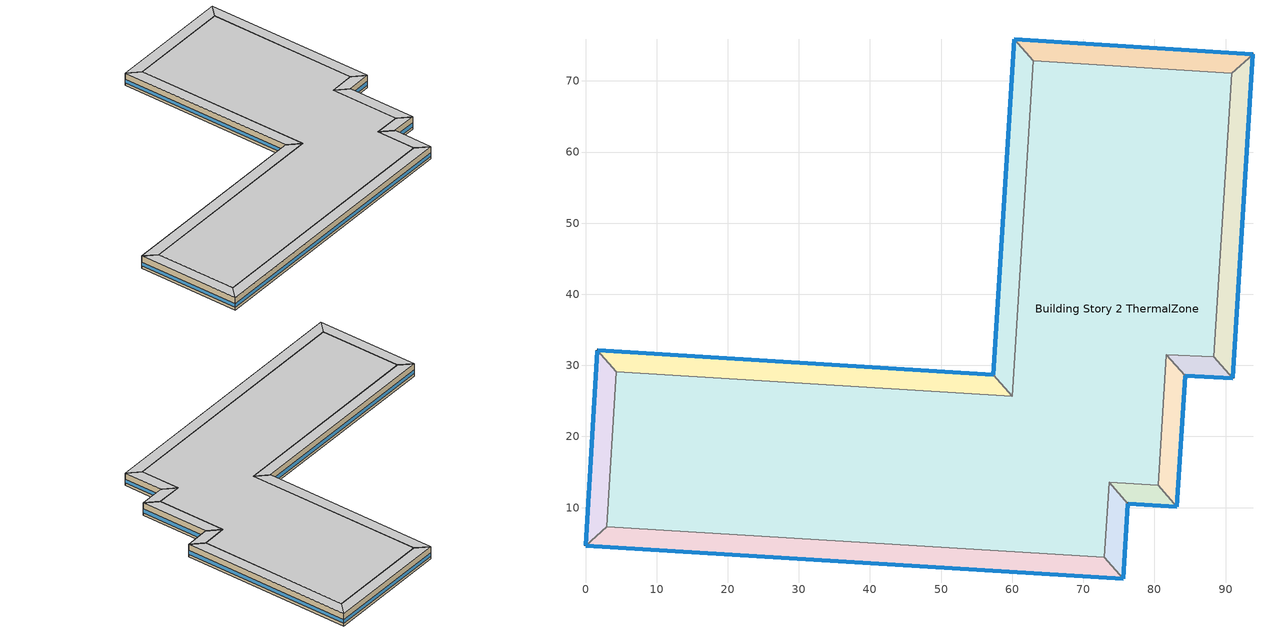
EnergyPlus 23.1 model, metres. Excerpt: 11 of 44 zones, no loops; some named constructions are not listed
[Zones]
Building Story 2 ThermalZone
 floor adiabatic (Typical Interior Ceiling): 90.86,71.1 88.35,31.19 81.66,31.53 80.51,13.11 73.64,13.55 72.97,3 3,7.31 4.32,29.1 60.01,25.66 62.93,72.85 z3.6
 wall adiabatic (Typical Interior Wall): 88.35,31.19 90.86,71.1 62.93,72.85 60.01,25.66 4.32,29.1 3,7.31 72.97,3 73.64,13.55 80.51,13.11 81.66,31.53 88.35,31.19 z3.6:7.2
 ceiling adiabatic (Typical Interior Floor): 62.93,72.85 60.01,25.66 4.32,29.1 3,7.31 72.97,3 73.64,13.55 80.51,13.11 81.66,31.53 88.35,31.19 90.86,71.1 z7.2
Building Story 2 ThermalZone 1
 floor adiabatic (Typical Interior Ceiling): 93.86,73.74 91.02,28.21 88.35,31.19 90.86,71.1 z3.6
 wall outside (Typical Insulated Steel Framed Exterior Wall R-20.41): 91.02,28.21 93.86,73.74 z3.6:7.2
 wall adiabatic (Typical Interior Wall): 93.86,73.74 90.86,71.1 88.35,31.19 91.02,28.21 z3.6:7.2
 window (U 0.48 SHGC 0.40 Dbl Ref-D Clr 6mm/13mm): 91.02,28.24 93.86,73.72 z4.36:5.44
 ceiling adiabatic (Typical Interior Floor): 90.86,71.1 88.35,31.19 91.02,28.21 93.86,73.74 z7.2
Building Story 2 ThermalZone 10
 floor adiabatic (Typical Interior Floor): 60.29,75.85 93.86,73.74 90.86,71.1 62.93,72.85 z3.6
 wall outside (Typical Insulated Steel Framed Exterior Wall R-20.41): 93.86,73.74 60.29,75.85 z3.6:7.2
 wall adiabatic (Typical Interior Wall): 60.29,75.85 62.93,72.85 90.86,71.1 93.86,73.74 z3.6:7.2
 window (U 0.48 SHGC 0.40 Dbl Ref-D Clr 6mm/13mm): 93.84,73.75 60.31,75.85 z4.36:5.44
 ceiling adiabatic (Typical Interior Ceiling): 62.93,72.85 90.86,71.1 93.86,73.74 60.29,75.85 z7.2
Building Story 2 ThermalZone 2
 floor adiabatic (Typical Interior Ceiling): 91.02,28.21 84.32,28.54 81.66,31.53 88.35,31.19 z3.6
 wall outside (Typical Insulated Steel Framed Exterior Wall R-20.41): 84.32,28.54 91.02,28.21 z3.6:7.2
 wall adiabatic (Typical Interior Wall): 91.02,28.21 88.35,31.19 81.66,31.53 84.32,28.54 z3.6:7.2
 window (U 0.48 SHGC 0.40 Dbl Ref-D Clr 6mm/13mm): 84.34,28.54 90.99,28.21 z4.36:5.45
 ceiling adiabatic (Typical Interior Floor): 88.35,31.19 81.66,31.53 84.32,28.54 91.02,28.21 z7.2
Building Story 2 ThermalZone 3
 floor adiabatic (Typical Interior Ceiling): 84.32,28.54 83.15,10.11 80.51,13.11 81.66,31.53 z3.6
 wall outside (Typical Insulated Steel Framed Exterior Wall R-20.41): 83.15,10.11 84.32,28.54 z3.6:7.2
 wall adiabatic (Typical Interior Wall): 84.32,28.54 81.66,31.53 80.51,13.11 83.15,10.11 z3.6:7.2
 window (U 0.48 SHGC 0.40 Dbl Ref-D Clr 6mm/13mm): 83.15,10.13 84.32,28.52 z4.36:5.44
 ceiling adiabatic (Typical Interior Ceiling): 81.66,31.53 80.51,13.11 83.15,10.11 84.32,28.54 z7.2
Building Story 2 ThermalZone 4
 floor adiabatic (Typical Interior Floor): 83.15,10.11 76.28,10.55 73.64,13.55 80.51,13.11 z3.6
 wall outside (Typical Insulated Steel Framed Exterior Wall R-20.41): 76.28,10.55 83.15,10.11 z3.6:7.2
 wall adiabatic (Typical Interior Wall): 83.15,10.11 80.51,13.11 73.64,13.55 76.28,10.55 z3.6:7.2
 window (U 0.48 SHGC 0.40 Dbl Ref-D Clr 6mm/13mm): 76.31,10.55 83.12,10.11 z4.36:5.45
 ceiling adiabatic (Typical Interior Ceiling): 80.51,13.11 73.64,13.55 76.28,10.55 83.15,10.11 z7.2
Building Story 2 ThermalZone 5
 floor adiabatic (Typical Interior Floor): 76.28,10.55 75.61,0 72.97,3 73.64,13.55 z3.6
 wall outside (Typical Insulated Steel Framed Exterior Wall R-20.41): 75.61,0 76.28,10.55 z3.6:7.2
 wall adiabatic (Typical Interior Wall): 76.28,10.55 73.64,13.55 72.97,3 75.61,0 z3.6:7.2
 window (U 0.48 SHGC 0.40 Dbl Ref-D Clr 6mm/13mm): 75.61,0.03 76.28,10.53 z4.36:5.45
 ceiling adiabatic (Typical Interior Ceiling): 73.64,13.55 72.97,3 75.61,0 76.28,10.55 z7.2
Building Story 2 ThermalZone 6
 floor adiabatic (Typical Interior Floor): 75.61,0 0,4.66 3,7.31 72.97,3 z3.6
 wall outside (Typical Insulated Steel Framed Exterior Wall R-20.41): 0,4.66 75.61,0 z3.6:7.2
 wall adiabatic (Typical Interior Wall): 75.61,0 72.97,3 3,7.31 0,4.66 z3.6:7.2
 window (U 0.48 SHGC 0.40 Dbl Ref-D Clr 6mm/13mm): 0.03,4.66 75.59,0 z4.36:5.44
 ceiling adiabatic (Typical Interior Ceiling): 72.97,3 3,7.31 0,4.66 75.61,0 z7.2
Building Story 2 ThermalZone 7
 floor adiabatic (Typical Interior Floor): 0,4.66 1.67,32.1 4.32,29.1 3,7.31 z3.6
 wall outside (Typical Insulated Steel Framed Exterior Wall R-20.41): 1.67,32.1 0,4.66 z3.6:7.2
 wall adiabatic (Typical Interior Wall): 0,4.66 3,7.31 4.32,29.1 1.67,32.1 z3.6:7.2
 window (U 0.48 SHGC 0.40 Dbl Ref-D Clr 6mm/13mm): 1.67,32.07 0,4.69 z4.36:5.44
 ceiling adiabatic (Typical Interior Ceiling): 3,7.31 4.32,29.1 1.67,32.1 0,4.66 z7.2
Building Story 2 ThermalZone 8
 floor adiabatic (Typical Interior Floor): 1.67,32.1 57.36,28.65 60.01,25.66 4.32,29.1 z3.6
 wall outside (Typical Insulated Steel Framed Exterior Wall R-20.41): 57.36,28.65 1.67,32.1 z3.6:7.2
 wall adiabatic (Typical Interior Wall): 1.67,32.1 4.32,29.1 60.01,25.66 57.36,28.65 z3.6:7.2
 window (U 0.48 SHGC 0.40 Dbl Ref-D Clr 6mm/13mm): 57.33,28.66 1.7,32.09 z4.36:5.44
 ceiling adiabatic (Typical Interior Ceiling): 4.32,29.1 60.01,25.66 57.36,28.65 1.67,32.1 z7.2
Building Story 2 ThermalZone 9
 floor adiabatic (Typical Interior Floor): 57.36,28.65 60.29,75.85 62.93,72.85 60.01,25.66 z3.6
 wall outside (Typical Insulated Steel Framed Exterior Wall R-20.41): 60.29,75.85 57.36,28.65 z3.6:7.2
 wall adiabatic (Typical Interior Wall): 57.36,28.65 60.01,25.66 62.93,72.85 60.29,75.85 z3.6:7.2
 window (U 0.48 SHGC 0.40 Dbl Ref-D Clr 6mm/13mm): 60.29,75.83 57.36,28.68 z4.36:5.44
 ceiling adiabatic (Typical Interior Ceiling): 60.01,25.66 62.93,72.85 60.29,75.85 57.36,28.65 z7.2
[Material] Thermal Absorptance=0.9; Solar Absorptance=0.7
Name | Roughness | Thickness {m} | Conductivity {W/m-K} | Density {kg/m3} | Specific Heat {J/kg-K} | Visible Absorptance
100mm Normalweight concrete floor | MediumRough | 0.1016 | 2.31045 | 2322 | 832.557 | 0.7
25mm Stucco | Smooth | 0.0254 | 0.72 | 1856 | 840 | 0.7
5/8 in. Gypsum Board | MediumSmooth | 0.0159 | 0.16 | 800 | 1090 | 0.7
G01 13mm gypsum board | Smooth | 0.0127 | 0.160031 | 800.001 | 1090.73 | 0.5
[Material:NoMass] Roughness=Smooth; Thermal Absorptance=0.9; Solar Absorptance=0.7
Name | Thermal Resistance {m2-K/W} | Visible Absorptance
CP02 CARPET PAD | 0.21648 | 0.8
Typical Insulation R-18.23 | 3.21036 | 0.7
[WindowMaterial:Gas]
AIR 13MM: Gas Type=Air; Thickness {m}=0.0127
[WindowMaterial:Glazing] Optical Data Type=SpectralAverage; Thickness {m}=0.006; Infrared Transmittance at Normal Incidence=0; Front Side Infrared Hemispherical Emissivity=0.84; Conductivity {W/m-K}=0.9; Dirt Correction Factor for Solar and Visible Transmittance=1; Solar Diffusing=No
Name | Solar Transmittance at Normal Incidence | Front Side Solar Reflectance at Normal Incidence | Back Side Solar Reflectance at Normal Incidence | Visible Transmittance at Normal Incidence | Front Side Visible Reflectance at Normal Incidence | Back Side Visible Reflectance at Normal Incidence | Back Side Infrared Hemispherical Emissivity
CLEAR 6MM | 0.775 | 0.071 | 0.071 | 0.881 | 0.08 | 0.08 | 0.84
REF D CLEAR 6MM | 0.429 | 0.308 | 0.379 | 0.334 | 0.453 | 0.505 | 0.82
[Construction]
Typical Insulated Steel Framed Exterior Wall R-20.41: 25mm Stucco, 5/8 in. Gypsum Board, Typical Insulation R-18.23, 5/8 in. Gypsum Board
Typical Interior Ceiling: CP02 CARPET PAD, 100mm Normalweight concrete floor
Typical Interior Floor: 100mm Normalweight concrete floor, CP02 CARPET PAD
Typical Interior Wall: G01 13mm gypsum board, G01 13mm gypsum board
U 0.48 SHGC 0.40 Dbl Ref-D Clr 6mm/13mm: REF D CLEAR 6MM, AIR 13MM, CLEAR 6MM
[Zone] Multiplier=1; Part of Total Floor Area=Yes
Building Story 2 ThermalZone; Building Story 2 ThermalZone 1; Building Story 2 ThermalZone 10; Building Story 2 ThermalZone 2; Building Story 2 ThermalZone 3; Building Story 2 ThermalZone 4; Building Story 2 ThermalZone 5; Building Story 2 ThermalZone 6; Building Story 2 ThermalZone 7; Building Story 2 ThermalZone 8; Building Story 2 ThermalZone 9
[Space] Space Type=Story Mid Blended Space Type
Name | Zone
Building Story 2 Space | Building Story 2 ThermalZone
Building Story 2 Space 1 | Building Story 2 ThermalZone 1
Building Story 2 Space 10 | Building Story 2 ThermalZone 10
Building Story 2 Space 2 | Building Story 2 ThermalZone 2
Building Story 2 Space 3 | Building Story 2 ThermalZone 3
Building Story 2 Space 4 | Building Story 2 ThermalZone 4
Building Story 2 Space 5 | Building Story 2 ThermalZone 5
Building Story 2 Space 6 | Building Story 2 ThermalZone 6
Building Story 2 Space 7 | Building Story 2 ThermalZone 7
Building Story 2 Space 8 | Building Story 2 ThermalZone 8
Building Story 2 Space 9 | Building Story 2 ThermalZone 9
[InternalMass] Construction=InteriorFurnishings 1
Name | Zone or ZoneList | Space or SpaceList | Surface Area {m2}
Building Story 2 Space SecondarySchool Classroom A  - Story Mid Mass; Building Story 2 Space SecondarySchool Classroom C  - Story Mid Mass | Building Story 2 ThermalZone | Building Story 2 Space | 1253.09
Building Story 2 Space 5 SecondarySchool Classroom A  - Story Mid Mass; Building Story 2 Space 5 SecondarySchool Classroom C  - Story Mid Mass | Building Story 2 ThermalZone 5 | Building Story 2 Space 5 | 13.0127
Building Story 2 Space 6 SecondarySchool Classroom A  - Story Mid Mass; Building Story 2 Space 6 SecondarySchool Classroom C  - Story Mid Mass | Building Story 2 ThermalZone 6 | Building Story 2 Space 6 | 89.7706
Building Story 2 Space 1 SecondarySchool Classroom A  - Story Mid Mass; Building Story 2 Space 1 SecondarySchool Classroom C  - Story Mid Mass | Building Story 2 ThermalZone 1 | Building Story 2 Space 1 | 52.8293
Building Story 2 Space 8 SecondarySchool Classroom A  - Story Mid Mass; Building Story 2 Space 8 SecondarySchool Classroom C  - Story Mid Mass | Building Story 2 ThermalZone 8 | Building Story 2 Space 8 | 68.6206
Building Story 2 Space 2 SecondarySchool Classroom A  - Story Mid Mass; Building Story 2 Space 2 SecondarySchool Classroom C  - Story Mid Mass | Building Story 2 ThermalZone 2 | Building Story 2 Space 2 | 8.30358
Building Story 2 Space 3 SecondarySchool Classroom A  - Story Mid Mass; Building Story 2 Space 3 SecondarySchool Classroom C  - Story Mid Mass | Building Story 2 ThermalZone 3 | Building Story 2 Space 3 | 22.7716
Building Story 2 Space 4 SecondarySchool Classroom A  - Story Mid Mass; Building Story 2 Space 4 SecondarySchool Classroom C  - Story Mid Mass | Building Story 2 ThermalZone 4 | Building Story 2 Space 4 | 8.45963
Building Story 2 Space 7 SecondarySchool Classroom A  - Story Mid Mass; Building Story 2 Space 7 SecondarySchool Classroom C  - Story Mid Mass | Building Story 2 ThermalZone 7 | Building Story 2 Space 7 | 30.3287
Building Story 2 Space 9 SecondarySchool Classroom A  - Story Mid Mass; Building Story 2 Space 9 SecondarySchool Classroom C  - Story Mid Mass | Building Story 2 ThermalZone 9 | Building Story 2 Space 9 | 58.1688
Building Story 2 Space 10 SecondarySchool Classroom A  - Story Mid Mass; Building Story 2 Space 10 SecondarySchool Classroom C  - Story Mid Mass | Building Story 2 ThermalZone 10 | Building Story 2 Space 10 | 37.9036
Building Story 2 Space SecondarySchool Classroom A end_a - Story Mid Mass; Building Story 2 Space SecondarySchool Classroom C end_a - Story Mid Mass | Building Story 2 ThermalZone | Building Story 2 Space | 102.623
Building Story 2 Space 5 SecondarySchool Classroom A end_a - Story Mid Mass; Building Story 2 Space 5 SecondarySchool Classroom C end_a - Story Mid Mass | Building Story 2 ThermalZone 5 | Building Story 2 Space 5 | 1.06568
Building Story 2 Space 6 SecondarySchool Classroom A end_a - Story Mid Mass; Building Story 2 Space 6 SecondarySchool Classroom C end_a - Story Mid Mass | Building Story 2 ThermalZone 6 | Building Story 2 Space 6 | 7.3518
Building Story 2 Space 1 SecondarySchool Classroom A end_a - Story Mid Mass; Building Story 2 Space 1 SecondarySchool Classroom C end_a - Story Mid Mass | Building Story 2 ThermalZone 1 | Building Story 2 Space 1 | 4.32648
Building Story 2 Space 8 SecondarySchool Classroom A end_a - Story Mid Mass; Building Story 2 Space 8 SecondarySchool Classroom C end_a - Story Mid Mass | Building Story 2 ThermalZone 8 | Building Story 2 Space 8 | 5.61972
Building Story 2 Space 2 SecondarySchool Classroom A end_a - Story Mid Mass; Building Story 2 Space 2 SecondarySchool Classroom C end_a - Story Mid Mass | Building Story 2 ThermalZone 2 | Building Story 2 Space 2 | 0.680026
Building Story 2 Space 3 SecondarySchool Classroom A end_a - Story Mid Mass; Building Story 2 Space 3 SecondarySchool Classroom C end_a - Story Mid Mass | Building Story 2 ThermalZone 3 | Building Story 2 Space 3 | 1.86489
Building Story 2 Space 4 SecondarySchool Classroom A end_a - Story Mid Mass; Building Story 2 Space 4 SecondarySchool Classroom C end_a - Story Mid Mass | Building Story 2 ThermalZone 4 | Building Story 2 Space 4 | 0.692805
Building Story 2 Space 7 SecondarySchool Classroom A end_a - Story Mid Mass; Building Story 2 Space 7 SecondarySchool Classroom C end_a - Story Mid Mass | Building Story 2 ThermalZone 7 | Building Story 2 Space 7 | 2.48378
Building Story 2 Space 9 SecondarySchool Classroom A end_a - Story Mid Mass; Building Story 2 Space 9 SecondarySchool Classroom C end_a - Story Mid Mass | Building Story 2 ThermalZone 9 | Building Story 2 Space 9 | 4.76376
Building Story 2 Space 10 SecondarySchool Classroom A end_a - Story Mid Mass; Building Story 2 Space 10 SecondarySchool Classroom C end_a - Story Mid Mass | Building Story 2 ThermalZone 10 | Building Story 2 Space 10 | 3.10413
Building Story 2 Space SecondarySchool Corridor B  - Story Mid Mass | Building Story 2 ThermalZone | Building Story 2 Space | 1766.94
Building Story 2 Space 5 SecondarySchool Corridor B  - Story Mid Mass | Building Story 2 ThermalZone 5 | Building Story 2 Space 5 | 18.3487
Building Story 2 Space 6 SecondarySchool Corridor B  - Story Mid Mass | Building Story 2 ThermalZone 6 | Building Story 2 Space 6 | 126.582
Building Story 2 Space 1 SecondarySchool Corridor B  - Story Mid Mass | Building Story 2 ThermalZone 1 | Building Story 2 Space 1 | 74.4926
Building Story 2 Space 8 SecondarySchool Corridor B  - Story Mid Mass | Building Story 2 ThermalZone 8 | Building Story 2 Space 8 | 96.7593
Building Story 2 Space 2 SecondarySchool Corridor B  - Story Mid Mass | Building Story 2 ThermalZone 2 | Building Story 2 Space 2 | 11.7086
Building Story 2 Space 3 SecondarySchool Corridor B  - Story Mid Mass | Building Story 2 ThermalZone 3 | Building Story 2 Space 3 | 32.1093
Building Story 2 Space 4 SecondarySchool Corridor B  - Story Mid Mass | Building Story 2 ThermalZone 4 | Building Story 2 Space 4 | 11.9286
Building Story 2 Space 7 SecondarySchool Corridor B  - Story Mid Mass | Building Story 2 ThermalZone 7 | Building Story 2 Space 7 | 42.7653
Building Story 2 Space 9 SecondarySchool Corridor B  - Story Mid Mass | Building Story 2 ThermalZone 9 | Building Story 2 Space 9 | 82.0217
Building Story 2 Space 10 SecondarySchool Corridor B  - Story Mid Mass | Building Story 2 ThermalZone 10 | Building Story 2 Space 10 | 53.4465
Building Story 2 Space SecondarySchool Corridor B end_a - Story Mid Mass | Building Story 2 ThermalZone | Building Story 2 Space | 144.705
Building Story 2 Space 5 SecondarySchool Corridor B end_a - Story Mid Mass | Building Story 2 ThermalZone 5 | Building Story 2 Space 5 | 1.50267
Building Story 2 Space 6 SecondarySchool Corridor B end_a - Story Mid Mass | Building Story 2 ThermalZone 6 | Building Story 2 Space 6 | 10.3665
Building Story 2 Space 1 SecondarySchool Corridor B end_a - Story Mid Mass | Building Story 2 ThermalZone 1 | Building Story 2 Space 1 | 6.1006
Building Story 2 Space 8 SecondarySchool Corridor B end_a - Story Mid Mass | Building Story 2 ThermalZone 8 | Building Story 2 Space 8 | 7.92415
Building Story 2 Space 2 SecondarySchool Corridor B end_a - Story Mid Mass | Building Story 2 ThermalZone 2 | Building Story 2 Space 2 | 0.958879
Building Story 2 Space 3 SecondarySchool Corridor B end_a - Story Mid Mass | Building Story 2 ThermalZone 3 | Building Story 2 Space 3 | 2.62961
Building Story 2 Space 4 SecondarySchool Corridor B end_a - Story Mid Mass | Building Story 2 ThermalZone 4 | Building Story 2 Space 4 | 0.976898
Building Story 2 Space 7 SecondarySchool Corridor B end_a - Story Mid Mass | Building Story 2 ThermalZone 7 | Building Story 2 Space 7 | 3.50229
Building Story 2 Space 9 SecondarySchool Corridor B end_a - Story Mid Mass | Building Story 2 ThermalZone 9 | Building Story 2 Space 9 | 6.7172
Building Story 2 Space 10 SecondarySchool Corridor B end_a - Story Mid Mass | Building Story 2 ThermalZone 10 | Building Story 2 Space 10 | 4.37702
Building Story 2 Space SecondarySchool Gym A  - Story Mid Mass; Building Story 2 Space SecondarySchool Gym C  - Story Mid Mass | Building Story 2 ThermalZone | Building Story 2 Space | 71.8871
Building Story 2 Space 5 SecondarySchool Gym A  - Story Mid Mass; Building Story 2 Space 5 SecondarySchool Gym C  - Story Mid Mass | Building Story 2 ThermalZone 5 | Building Story 2 Space 5 | 0.746507
Building Story 2 Space 6 SecondarySchool Gym A  - Story Mid Mass; Building Story 2 Space 6 SecondarySchool Gym C  - Story Mid Mass | Building Story 2 ThermalZone 6 | Building Story 2 Space 6 | 5.14993
Building Story 2 Space 1 SecondarySchool Gym A  - Story Mid Mass; Building Story 2 Space 1 SecondarySchool Gym C  - Story Mid Mass | Building Story 2 ThermalZone 1 | Building Story 2 Space 1 | 3.03069
Building Story 2 Space 8 SecondarySchool Gym A  - Story Mid Mass; Building Story 2 Space 8 SecondarySchool Gym C  - Story Mid Mass | Building Story 2 ThermalZone 8 | Building Story 2 Space 8 | 3.9366
Building Story 2 Space 2 SecondarySchool Gym A  - Story Mid Mass; Building Story 2 Space 2 SecondarySchool Gym C  - Story Mid Mass | Building Story 2 ThermalZone 2 | Building Story 2 Space 2 | 0.476357
Building Story 2 Space 3 SecondarySchool Gym A  - Story Mid Mass; Building Story 2 Space 3 SecondarySchool Gym C  - Story Mid Mass | Building Story 2 ThermalZone 3 | Building Story 2 Space 3 | 1.30635
Building Story 2 Space 4 SecondarySchool Gym A  - Story Mid Mass; Building Story 2 Space 4 SecondarySchool Gym C  - Story Mid Mass | Building Story 2 ThermalZone 4 | Building Story 2 Space 4 | 0.485309
Building Story 2 Space 7 SecondarySchool Gym A  - Story Mid Mass; Building Story 2 Space 7 SecondarySchool Gym C  - Story Mid Mass | Building Story 2 ThermalZone 7 | Building Story 2 Space 7 | 1.73989
Building Story 2 Space 9 SecondarySchool Gym A  - Story Mid Mass; Building Story 2 Space 9 SecondarySchool Gym C  - Story Mid Mass | Building Story 2 ThermalZone 9 | Building Story 2 Space 9 | 3.33701
Building Story 2 Space 10 SecondarySchool Gym A  - Story Mid Mass; Building Story 2 Space 10 SecondarySchool Gym C  - Story Mid Mass | Building Story 2 ThermalZone 10 | Building Story 2 Space 10 | 2.17444
Building Story 2 Space SecondarySchool Gym A end_b - Story Mid Mass; Building Story 2 Space SecondarySchool Gym C end_b - Story Mid Mass | Building Story 2 ThermalZone | Building Story 2 Space | 31.8801
Building Story 2 Space 5 SecondarySchool Gym A end_b - Story Mid Mass; Building Story 2 Space 5 SecondarySchool Gym C end_b - Story Mid Mass | Building Story 2 ThermalZone 5 | Building Story 2 Space 5 | 0.331057
Building Story 2 Space 6 SecondarySchool Gym A end_b - Story Mid Mass; Building Story 2 Space 6 SecondarySchool Gym C end_b - Story Mid Mass | Building Story 2 ThermalZone 6 | Building Story 2 Space 6 | 2.28386
Building Story 2 Space 1 SecondarySchool Gym A end_b - Story Mid Mass; Building Story 2 Space 1 SecondarySchool Gym C end_b - Story Mid Mass | Building Story 2 ThermalZone 1 | Building Story 2 Space 1 | 1.34403
Building Story 2 Space 8 SecondarySchool Gym A end_b - Story Mid Mass; Building Story 2 Space 8 SecondarySchool Gym C end_b - Story Mid Mass | Building Story 2 ThermalZone 8 | Building Story 2 Space 8 | 1.74578
Building Story 2 Space 2 SecondarySchool Gym A end_b - Story Mid Mass; Building Story 2 Space 2 SecondarySchool Gym C end_b - Story Mid Mass | Building Story 2 ThermalZone 2 | Building Story 2 Space 2 | 0.211252
Building Story 2 Space 3 SecondarySchool Gym A end_b - Story Mid Mass; Building Story 2 Space 3 SecondarySchool Gym C end_b - Story Mid Mass | Building Story 2 ThermalZone 3 | Building Story 2 Space 3 | 0.579334
Building Story 2 Space 4 SecondarySchool Gym A end_b - Story Mid Mass; Building Story 2 Space 4 SecondarySchool Gym C end_b - Story Mid Mass | Building Story 2 ThermalZone 4 | Building Story 2 Space 4 | 0.215222
Building Story 2 Space 7 SecondarySchool Gym A end_b - Story Mid Mass; Building Story 2 Space 7 SecondarySchool Gym C end_b - Story Mid Mass | Building Story 2 ThermalZone 7 | Building Story 2 Space 7 | 0.771594
Building Story 2 Space 9 SecondarySchool Gym A end_b - Story Mid Mass; Building Story 2 Space 9 SecondarySchool Gym C end_b - Story Mid Mass | Building Story 2 ThermalZone 9 | Building Story 2 Space 9 | 1.47988
Building Story 2 Space 10 SecondarySchool Gym A end_b - Story Mid Mass; Building Story 2 Space 10 SecondarySchool Gym C end_b - Story Mid Mass | Building Story 2 ThermalZone 10 | Building Story 2 Space 10 | 0.964309
Building Story 2 Space SecondarySchool Gym B  - Story Mid Mass | Building Story 2 ThermalZone | Building Story 2 Space | 645.336
Building Story 2 Space 5 SecondarySchool Gym B  - Story Mid Mass | Building Story 2 ThermalZone 5 | Building Story 2 Space 5 | 6.70145
Building Story 2 Space 6 SecondarySchool Gym B  - Story Mid Mass | Building Story 2 ThermalZone 6 | Building Story 2 Space 6 | 46.2313
Building Story 2 Space 1 SecondarySchool Gym B  - Story Mid Mass | Building Story 2 ThermalZone 1 | Building Story 2 Space 1 | 27.2067
Building Story 2 Space 8 SecondarySchool Gym B  - Story Mid Mass | Building Story 2 ThermalZone 8 | Building Story 2 Space 8 | 35.3392
Building Story 2 Space 2 SecondarySchool Gym B  - Story Mid Mass | Building Story 2 ThermalZone 2 | Building Story 2 Space 2 | 4.27629
Building Story 2 Space 3 SecondarySchool Gym B  - Story Mid Mass | Building Story 2 ThermalZone 3 | Building Story 2 Space 3 | 11.7272
Building Story 2 Space 4 SecondarySchool Gym B  - Story Mid Mass | Building Story 2 ThermalZone 4 | Building Story 2 Space 4 | 4.35666
Building Story 2 Space 7 SecondarySchool Gym B  - Story Mid Mass | Building Story 2 ThermalZone 7 | Building Story 2 Space 7 | 15.6191
Building Story 2 Space 9 SecondarySchool Gym B  - Story Mid Mass | Building Story 2 ThermalZone 9 | Building Story 2 Space 9 | 29.9566
Building Story 2 Space 10 SecondarySchool Gym B  - Story Mid Mass | Building Story 2 ThermalZone 10 | Building Story 2 Space 10 | 19.5201
Building Story 2 Space SecondarySchool Gym B end_b - Story Mid Mass | Building Story 2 ThermalZone | Building Story 2 Space | 286.19
Building Story 2 Space 5 SecondarySchool Gym B end_b - Story Mid Mass | Building Story 2 ThermalZone 5 | Building Story 2 Space 5 | 2.97192
Building Story 2 Space 6 SecondarySchool Gym B end_b - Story Mid Mass | Building Story 2 ThermalZone 6 | Building Story 2 Space 6 | 20.5024
Building Story 2 Space 1 SecondarySchool Gym B end_b - Story Mid Mass | Building Story 2 ThermalZone 1 | Building Story 2 Space 1 | 12.0655
Building Story 2 Space 8 SecondarySchool Gym B end_b - Story Mid Mass | Building Story 2 ThermalZone 8 | Building Story 2 Space 8 | 15.672
Building Story 2 Space 2 SecondarySchool Gym B end_b - Story Mid Mass | Building Story 2 ThermalZone 2 | Building Story 2 Space 2 | 1.89643
Building Story 2 Space 3 SecondarySchool Gym B end_b - Story Mid Mass | Building Story 2 ThermalZone 3 | Building Story 2 Space 3 | 5.20072
Building Story 2 Space 4 SecondarySchool Gym B end_b - Story Mid Mass | Building Story 2 ThermalZone 4 | Building Story 2 Space 4 | 1.93206
Building Story 2 Space 7 SecondarySchool Gym B end_b - Story Mid Mass | Building Story 2 ThermalZone 7 | Building Story 2 Space 7 | 6.92666
Building Story 2 Space 9 SecondarySchool Gym B end_b - Story Mid Mass | Building Story 2 ThermalZone 9 | Building Story 2 Space 9 | 13.285
Building Story 2 Space 10 SecondarySchool Gym B end_b - Story Mid Mass | Building Story 2 ThermalZone 10 | Building Story 2 Space 10 | 8.65667
